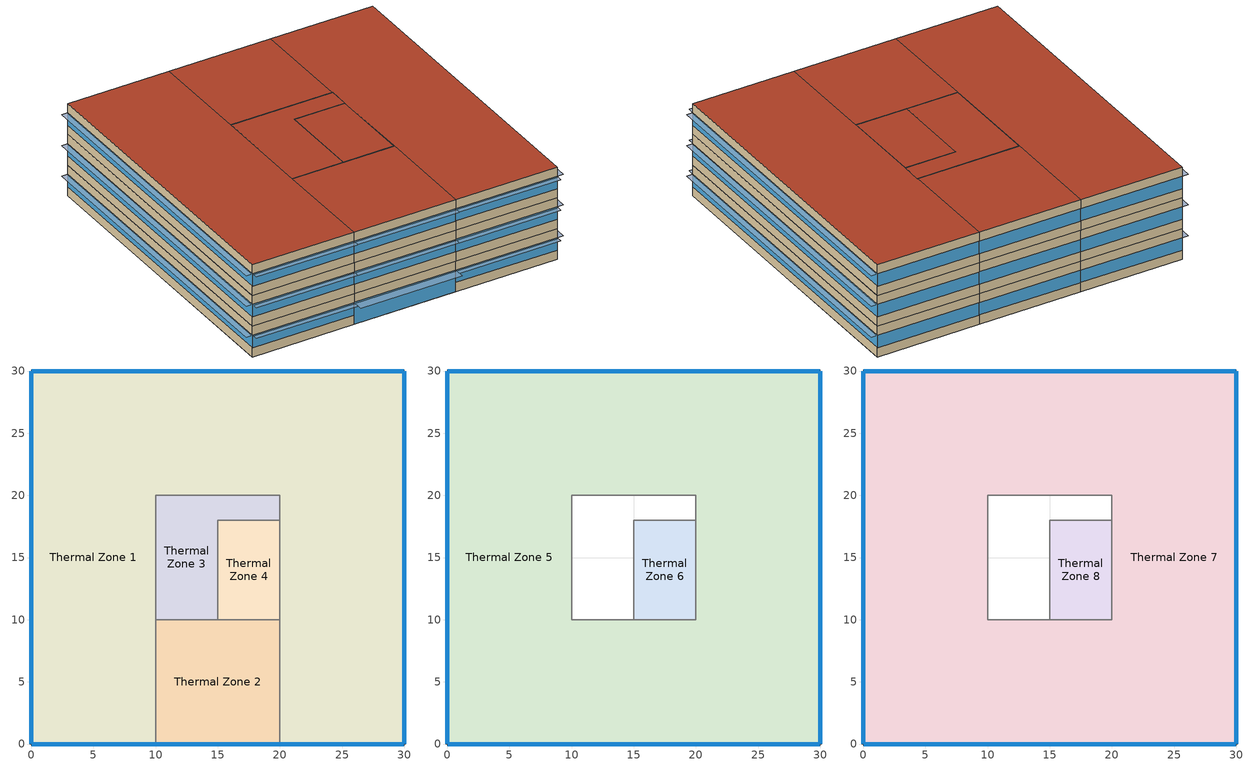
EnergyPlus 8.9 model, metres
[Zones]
Thermal Zone 1
 floor ground (ExtSlabCarpet 4in ClimateZone 1-8): 10,30 10,0 0,0 0,30 z0; 30,30 30,0 20,0 20,30 z0; 20,30 20,20 10,20 10,30 z0
 wall outside (OS Belgrade wall 1 Z3): 20,0 30,0 30,30 20,30 10,30 0,30 0,0 10,0 z0:3.05
 wall to Thermal Zone 4 (Interior Wall): 20,18 20,10 z0:3.05
 wall to Thermal Zone 3 (Interior Wall): 10,10 10,20 20,20 20,18 z0:3.05
 wall to Thermal Zone 2 (Interior Wall): 20,10 20,0 / 10,0 10,10 z0:3.05
 window (ASHRAE 189.1-2009 ExtWindow ClimateZone 3): 9.97,30 0.03,30 / 29.97,30 20.03,30 / 20.03,0 29.97,0 / 19.97,30 10.03,30 / 0.03,0 9.97,0 z0.93:2.16; 30,0.03 30,29.97 / 0,29.97 0,0.03 z0.93:2.15
Thermal Zone 2
 floor ground (ExtSlabCarpet 4in ClimateZone 1-8): 20,10 20,0 10,0 10,10 z0
 wall outside (OS Belgrade wall 1 Z3): 10,0 20,0 z0:3.05
 wall to Thermal Zone 3 (Interior Wall): 15,10 10,10 z0:3.05
 wall to Thermal Zone 4 (Interior Wall): 20,10 15,10 z0:3.05
 window (ASHRAE 189.1-2009 ExtWindow ClimateZone 3): 10.03,0 19.97,0 z0.03:2.17
Thermal Zone 3
 floor ground (ExtSlabCarpet 4in ClimateZone 1-8): 20,20 20,18 15,18 15,10 10,10 10,20 z0
 wall to Thermal Zone 7 (Interior Wall): 20,18 20,20 10,20 10,10 15,10 z6.1:9.14
 wall to Thermal Zone 8 (Interior Wall): 15,10 15,18 20,18 z6.1:9.14
 wall to Thermal Zone 4 (Interior Wall): 15,10 15,18 20,18 z0:3.05
 wall to Thermal Zone 5 (Interior Wall): 20,18 20,20 10,20 10,10 15,10 z3.05:6.1
 wall to Thermal Zone 6 (Interior Wall): 15,10 15,18 20,18 z3.05:6.1
 roof outside (OS roof Belgrade ClimateZone 1-3): 15,10 15,18 20,18 20,20 10,20 10,10 z9.14
Thermal Zone 4
 floor ground (ExtSlabCarpet 4in ClimateZone 1-8): 20,18 20,10 15,10 15,18 z0
Thermal Zone 5
 floor to Thermal Zone 1 (Interior Floor): 10,30 10,0 0,0 0,30 z3.05; 30,30 30,0 20,0 20,30 z3.05; 20,30 20,20 10,20 10,30 z3.05
 floor to Thermal Zone 2 (Interior Floor): 20,10 20,0 10,0 10,10 z3.05
 wall outside (OS Belgrade wall 1 Z3): 10,30 0,30 0,0 10,0 20,0 30,0 30,30 20,30 10,30 z3.05:6.1
 wall to Thermal Zone 6 (Interior Wall): 20,18 20,10 15,10 z3.05:6.1
 window (ASHRAE 189.1-2009 ExtWindow ClimateZone 3): 9.97,30 0.03,30 / 0.03,0 9.97,0 / 0,29.97 0,0.03 / 10.03,0 19.97,0 / 29.97,30 20.03,30 / 30,0.03 30,29.97 / 20.03,0 29.97,0 / 19.97,30 10.03,30 z3.98:5.2
Thermal Zone 6
 floor to Thermal Zone 4 (Interior Floor): 20,18 20,10 15,10 15,18 z3.05
Thermal Zone 7
 floor to Thermal Zone 5 (Interior Floor): 30,30 30,0 20,0 20,30 z6.1; 20,30 20,20 10,20 10,30 z6.1; 10,30 10,0 0,0 0,30 z6.1; 20,10 20,0 10,0 10,10 z6.1
 wall outside (OS Belgrade wall 1 Z3): 10,0 20,0 30,0 30,30 20,30 10,30 0,30 0,0 10,0 z6.1:9.14
 wall to Thermal Zone 8 (Interior Wall): 20,18 20,10 15,10 z6.1:9.14
 window (ASHRAE 189.1-2009 ExtWindow ClimateZone 3): 10.03,0 19.97,0 / 29.97,30 20.03,30 / 30,0.03 30,29.97 / 20.03,0 29.97,0 / 19.97,30 10.03,30 / 9.97,30 0.03,30 / 0.03,0 9.97,0 / 0,29.97 0,0.03 z7.03:8.25
 roof outside (OS roof Belgrade ClimateZone 1-3): 20,0 20,10 10,10 10,0 z9.14; 30,0 30,30 20,30 20,0 z9.14; 20,20 20,30 10,30 10,20 z9.14; 10,0 10,30 0,30 0,0 z9.14
Thermal Zone 8
 floor to Thermal Zone 6 (Interior Floor): 20,18 20,10 15,10 15,18 z6.1
 roof outside (OS roof Belgrade ClimateZone 1-3): 20,10 20,18 15,18 15,10 z9.14
shading: 9.97,-0.61 9.97,0 0.03,0 0.03,-0.61 z2.16; 0,0.03 0,29.97 -0.61,29.97 -0.61,0.03 z2.15; 30.61,0.03 30.61,29.97 30,29.97 30,0.03 z2.15; 29.97,-0.61 29.97,0 20.03,0 20.03,-0.61 z2.16; 19.97,-1.07 19.97,0 10.03,0 10.03,-1.07 z2.17; 19.97,-0.61 19.97,0 10.03,0 10.03,-0.61 z5.2; 0,0.03 0,29.97 -0.61,29.97 -0.61,0.03 z5.2; 30.61,0.03 30.61,29.97 30,29.97 30,0.03 z5.2; 29.97,-0.61 29.97,0 20.03,0 20.03,-0.61 z5.2; 9.97,-0.61 9.97,0 0.03,0 0.03,-0.61 z5.2; 0,0.03 0,29.97 -0.61,29.97 -0.61,0.03 z8.25; 9.97,-0.61 9.97,0 0.03,0 0.03,-0.61 z8.25; 19.97,-0.61 19.97,0 10.03,0 10.03,-0.61 z8.25; 30.61,0.03 30.61,29.97 30,29.97 30,0.03 z8.25; 29.97,-0.61 29.97,0 20.03,0 20.03,-0.61 z8.25
[Building]
Building 1
[Site:Location]
YAKUTSK: Latitude {deg}=62.08; Longitude {deg}=129.75; Time Zone {hr}=9; Elevation {m}=103
[Material] Thermal Absorptance=0.9
Name | Roughness | Thickness {m} | Conductivity {W/m-K} | Density {kg/m3} | Specific Heat {J/kg-K} | Solar Absorptance | Visible Absorptance
2mm Gypsum | Smooth | 0.02 | 0.16 | 784.9 | 830 | 0.4 | 0.4
3cm Stucco | Smooth | 0.03 | 0.6918 | 1858 | 837 | 0.92 | 0.92
G01a 19mm gypsum board | MediumSmooth | 0.019 | 0.16 | 800 | 1090 | 0.4 | 0.4
M11 100mm lightweight concrete | MediumRough | 0.1016 | 0.53 | 1280 | 840 | 0.5 | 0.5
MAT-CC05 4 HW CONCRETE | Rough | 0.1016 | 1.311 | 2240 | 836.8 | 0.85 | 0.85
OS 2cm Acoustic tile | MediumSmooth | 0.02 | 0.06 | 368 | 590 | 0.3 | 0.3
OS 5cm Wall Insulation [36] | MediumRough | 0.05 | 0.0432 | 91 | 837 | 0.5 | 0.5
OS Metal Decking | MediumSmooth | 0.002 | 45.006 | 7680 | 418.4 | 0.6 | 0.6
OS Roof Insulation 20cm | MediumRough | 0.2 | 0.049 | 265 | 836.8 | 0.7 | 0.7
OS Roof Membrane | VeryRough | 0.01 | 0.16 | 1121.29 | 1460 | 0.7 | 0.7
OS Wall concrete 20cm | MediumRough | 0.2 | 1.7296 | 2243 | 837 | 0.65 | 0.65
[Material:AirGap]
Name | Thermal Resistance {m2-K/W}
F04 Wall air space resistance | 0.15
F05 Ceiling air space resistance | 0.18
[Material:NoMass]
CP02 CARPET PAD: Roughness=Smooth; Thermal Resistance {m2-K/W}=0.1; Thermal Absorptance=0.9; Solar Absorptance=0.8; Visible Absorptance=0.8
[WindowMaterial:Blind]
Window Material Blind 1: Slat Orientation=Horizontal; Slat Width {m}=0.025; Slat Separation {m}=0.01875; Slat Thickness {m}=0.001; Slat Angle {deg}=45; Slat Conductivity {W/m-K}=221; Slat Beam Solar Transmittance=0; Front Side Slat Beam Solar Reflectance=0.5; Back Side Slat Beam Solar Reflectance=0.5; Slat Diffuse Solar Transmittance=0; Front Side Slat Diffuse Solar Reflectance=0.5; Back Side Slat Diffuse Solar Reflectance=0.5; Slat Beam Visible Transmittance=0; Front Side Slat Beam Visible Reflectance=0.5; Back Side Slat Beam Visible Reflectance=0.5; Slat Diffuse Visible Transmittance=0; Front Side Slat Diffuse Visible Reflectance=0.5; Back Side Slat Diffuse Visible Reflectance=0.5; Slat Infrared Hemispherical Transmittance=0; Front Side Slat Infrared Hemispherical Emissivity=0.9; Back Side Slat Infrared Hemispherical Emissivity=0.9; Blind to Glass Distance {m}=0.05; Blind Top Opening Multiplier=0.5; Blind Bottom Opening Multiplier=0.5; Blind Left Side Opening Multiplier=0.5; Blind Right Side Opening Multiplier=0.5; Minimum Slat Angle {deg}=0; Maximum Slat Angle {deg}=180
[WindowMaterial:Glazing]
Theoretical Glass [202]: Optical Data Type=SpectralAverage; Thickness {m}=0.003; Solar Transmittance at Normal Incidence=0.2325; Front Side Solar Reflectance at Normal Incidence=0.7175; Back Side Solar Reflectance at Normal Incidence=0; Visible Transmittance at Normal Incidence=0.3192; Front Side Visible Reflectance at Normal Incidence=0.6308; Back Side Visible Reflectance at Normal Incidence=0; Infrared Transmittance at Normal Incidence=0; Front Side Infrared Hemispherical Emissivity=0.9; Back Side Infrared Hemispherical Emissivity=0.9; Conductivity {W/m-K}=0.0192; Dirt Correction Factor for Solar and Visible Transmittance=1; Solar Diffusing=No
[WindowProperty:ShadingControl]
Shading Control 1: Shading Type=InteriorBlind; Shading Control Type=OnIfHighSolarOnWindow; Setpoint {BasedOnField A4}=27; Shading Control Is Scheduled=No; Glare Control Is Active=No; Shading Device Material=Window Material Blind 1
[Construction]
ASHRAE 189.1-2009 ExtWindow ClimateZone 3: Theoretical Glass [202]
ExtSlabCarpet 4in ClimateZone 1-8: MAT-CC05 4 HW CONCRETE, CP02 CARPET PAD
Interior Ceiling: M11 100mm lightweight concrete, F05 Ceiling air space resistance, OS 2cm Acoustic tile
Interior Floor: OS 2cm Acoustic tile, F05 Ceiling air space resistance, M11 100mm lightweight concrete
Interior Wall: G01a 19mm gypsum board, F04 Wall air space resistance, G01a 19mm gypsum board
OS Belgrade wall 1 Z3: 3cm Stucco, OS 5cm Wall Insulation [36], OS Wall concrete 20cm, OS 2cm Acoustic tile, 2mm Gypsum
OS roof Belgrade ClimateZone 1-3: OS Roof Membrane, OS Roof Insulation 20cm, OS Metal Decking
[Zone]
Name | Part of Total Floor Area | Floor Area {m2}
Thermal Zone 1; Thermal Zone 5; Thermal Zone 7 | Yes
Thermal Zone 2; Thermal Zone 4; Thermal Zone 6; Thermal Zone 8
Thermal Zone 3 | Yes | 180
[InternalMass]
Name | Construction | Zone | Surface Area {m2}
Merged Surface 19 - Surface 43; Merged Surface 3 - Surface 41 | Interior Wall | Thermal Zone 1 | 30.48
Merged Surface 113 - Surface 76 | Interior Floor | Thermal Zone 3 | 60
Merged Surface 32 - Surface 69 | Interior Ceiling | Thermal Zone 3 | 60
Merged Surface 47 - Surface 85; Merged Surface 49 - Surface 58; Merged Surface 56 - Surface 67; Merged Surface 63 - Surface 87 | Interior Wall | Thermal Zone 5 | 30.48
Merged Surface 100 - Surface 111; Merged Surface 102 - Surface 93; Merged Surface 107 - Surface 131; Merged Surface 129 - Surface 91 | Interior Wall | Thermal Zone 7 | 30.48
[People]
People 1: Zone or ZoneList=Thermal Zone 1; Number of People Schedule=Office Work Occ; Number of People Calculation Method=People; Number of People=161.459; Fraction Radiant=0.3; Activity Level Schedule=Office Activity
[ZoneControl:Thermostat] Control Object Type 1=ThermostatSetpoint:DualSetpoint
Name | Zone or ZoneList | Control Type Schedule | Control Name 1
Thermal Zone 1 Thermostat | Thermal Zone 1 | Thermal Zone 1 Thermostat Schedule | Thermal Zone 1 Thermostat
Thermal Zone 2 Thermostat | Thermal Zone 2 | Thermal Zone 2 Thermostat Schedule | Thermal Zone 2 Thermostat
Thermal Zone 3 Thermostat | Thermal Zone 3 | Thermal Zone 3 Thermostat Schedule | Thermal Zone 3 Thermostat
Thermal Zone 4 Thermostat | Thermal Zone 4 | Thermal Zone 4 Thermostat Schedule | Thermal Zone 4 Thermostat
Thermal Zone 5 Thermostat | Thermal Zone 5 | Thermal Zone 5 Thermostat Schedule | Thermal Zone 5 Thermostat 1
Thermal Zone 6 Thermostat | Thermal Zone 6 | Thermal Zone 6 Thermostat Schedule | Thermal Zone 6 Thermostat
Thermal Zone 7 Thermostat | Thermal Zone 7 | Thermal Zone 7 Thermostat Schedule | Thermal Zone 7 Thermostat 1
Thermal Zone 8 Thermostat | Thermal Zone 8 | Thermal Zone 8 Thermostat Schedule | Thermal Zone 8 Thermostat
[ThermostatSetpoint:DualSetpoint] Heating Setpoint Temperature Schedule=Medium Office HtgSetp; Cooling Setpoint Temperature Schedule=Medium Office ClgSetp
Thermal Zone 1 Thermostat; Thermal Zone 2 Thermostat; Thermal Zone 3 Thermostat; Thermal Zone 4 Thermostat; Thermal Zone 5 Thermostat 1; Thermal Zone 6 Thermostat; Thermal Zone 7 Thermostat 1; Thermal Zone 8 Thermostat
[ZoneVentilation:DesignFlowRate]
Name | Zone or ZoneList | Schedule | Design Flow Rate Calculation Method | Flow Rate per Person {m3/s-person} | Flow Rate per Zone Floor Area {m3/s-m2}
Thermal Zone 1 Ventilation per Person | Thermal Zone 1 | Office Work Occ | Flow/Person | 0.00943895
Thermal Zone 2 Ventilation per Person | Thermal Zone 2 | Office Misc Occ | Flow/Person | 0.00707921
Thermal Zone 3 Ventilation per Floor Area | Thermal Zone 3 | Always_On | Flow/Area |  | 0.000254
Thermal Zone 4 Ventilation per Floor Area | Thermal Zone 4 | Always_On | Flow/Area |  | 0.000254
Thermal Zone 5 Ventilation per Person | Thermal Zone 5 | Office Work Occ | Flow/Person | 0.00943895
Thermal Zone 6 Ventilation per Person | Thermal Zone 6 | Office Misc Occ | Flow/Person | 0.00707921
Thermal Zone 7 Ventilation per Person | Thermal Zone 7 | Office Work Occ | Flow/Person | 0.00943895
Thermal Zone 8 Ventilation per Person | Thermal Zone 8 | Office Misc Occ | Flow/Person | 0.00707921
[Lights] Zone or ZoneList=Thermal Zone 3; Schedule=Office Bldg Light; Design Level Calculation Method=LightingLevel; Lighting Level {W}=348.751
189.1-2009 - Office - Stair - CZ1-3 Lights 1; 189.1-2009 - Office - Stair - CZ1-3 Lights 2; 189.1-2009 - Office - Stair - CZ1-3 Lights 3
[ZoneInfiltration:DesignFlowRate] Zone or ZoneList=Thermal Zone 3; Schedule=Office Infil Quarter On; Design Flow Rate Calculation Method=Flow/Zone
Name | Design Flow Rate {m3/s}
189.1-2009 - Office - Stair - CZ1-3 Infiltration 1; 189.1-2009 - Office - Stair - CZ1-3 Infiltration 2 | 0
189.1-2009 - Office - Stair - CZ1-3 Infiltration 3 | 0.0181356
[Zone equipment]
Thermal Zone 1: Thermal Zone 1 Ideal Loads Air System
Thermal Zone 2: Thermal Zone 2 Ideal Loads Air System
Thermal Zone 3: Thermal Zone 3 Ideal Loads Air System
Thermal Zone 4: Thermal Zone 4 Ideal Loads Air System
Thermal Zone 5: Thermal Zone 5 Ideal Loads Air System
Thermal Zone 6: Thermal Zone 6 Ideal Loads Air System
Thermal Zone 7: Thermal Zone 7 Ideal Loads Air System
Thermal Zone 8: Thermal Zone 8 Ideal Loads Air System
[ZoneHVAC:IdealLoadsAirSystem] Maximum Heating Supply Air Temperature [C]=50; Minimum Cooling Supply Air Temperature [C]=13; Maximum Heating Supply Air Humidity Ratio [kg-H20/kg-air]=0.0156; Minimum Cooling Supply Air Humidity Ratio [kg-H20/kg-air]=0.0077; Heating Limit=NoLimit; Cooling Limit=NoLimit; Dehumidification Control Type=ConstantSensibleHeatRatio; Cooling Sensible Heat Ratio=0.7; Humidification Control Type=None; Demand Controlled Ventilation Type=None; Outdoor Air Economizer Type=NoEconomizer; Heat Recovery Type=None; Sensible Heat Recovery Effectiveness=0.7; Latent Heat Recovery Effectiveness=0.65
Thermal Zone 1 Ideal Loads Air System; Thermal Zone 2 Ideal Loads Air System; Thermal Zone 3 Ideal Loads Air System; Thermal Zone 4 Ideal Loads Air System; Thermal Zone 5 Ideal Loads Air System; Thermal Zone 6 Ideal Loads Air System; Thermal Zone 7 Ideal Loads Air System; Thermal Zone 8 Ideal Loads Air System
[Schedule:Compact]
Thermal Zone 1 Thermostat Schedule; Thermal Zone 2 Thermostat Schedule; Thermal Zone 3 Thermostat Schedule; Thermal Zone 4 Thermostat Schedule; Thermal Zone 5 Thermostat Schedule; Thermal Zone 6 Thermostat Schedule; Thermal Zone 7 Thermostat Schedule; Thermal Zone 8 Thermostat Schedule: Through: 12/31, For: AllDays, Until: 24:00, 4
[Schedule:Day:Interval]
Medium Office HtgSetp Rule 1 Day Schedule; Medium Office HtgSetp Summer Design Day: No, 24:00, 15.6
Medium Office HtgSetp Default Schedule: No, 06:00, 15.6, 22:00, 21, 24:00, 15.6
Medium Office HtgSetp Rule 2 Day Schedule: No, 06:00, 15.6, 18:00, 21, 24:00, 15.6
Medium Office HtgSetp Winter Design Day: No, 24:00, 21
Medium Office ClgSetp Rule 1 Day Schedule; Medium Office ClgSetp Winter Design Day: No, 24:00, 26.7
Medium Office ClgSetp Default Schedule; Medium Office ClgSetp Summer Design Day: No, 06:00, 26.7, 22:00, 24, 24:00, 26.7
Medium Office ClgSetp Rule 2 Day Schedule: No, 06:00, 26.7, 18:00, 24, 24:00, 26.7
Office Bldg Light Rule 1 Day Schedule: No, 24:00, 0.05
Office Bldg Light Default Schedule: No, 05:00, 0.05, 07:00, 0.1, 08:00, 0.3, 17:00, 0.9, 18:00, 0.7, 20:00, 0.5, 22:00, 0.3, 23:00, 0.1, 24:00, 0.05
Office Bldg Light Rule 2 Day Schedule: No, 06:00, 0.05, 08:00, 0.1, 14:00, 0.5, 17:00, 0.15, 24:00, 0.05
Office Bldg Light Summer Design Day; Office Infil Quarter On Rule 1 Day Schedule: No, 24:00, 1
Office Bldg Light Winter Design Day; Office Bldg Occ Rule 1 Day Schedule; Office Bldg Occ Rule 1 Day Schedule 1; Office Bldg Occ Winter Design Day; Office Bldg Occ Winter Design Day 1: No, 24:00, 0
Office Activity Default Schedule; Office Activity Summer Design Day; Office Activity Winter Design Day: No, 24:00, 132
Office Bldg Occ Default Schedule: No, 06:00, 0, 07:00, 0.1, 08:00, 0.2, 12:00, 0.85, 13:00, 0.5, 17:00, 0.85, 18:00, 0.7, 20:00, 0.4, 22:00, 0.1, 24:00, 0.05
Office Bldg Occ Default Schedule 1: No, 06:00, 0, 07:00, 0.1, 08:00, 0.2, 20:00, 0.4, 22:00, 0.1, 24:00, 0.05
Office Bldg Occ Rule 2 Day Schedule: No, 06:00, 0, 08:00, 0.1, 14:00, 0.4, 17:00, 0.1, 24:00, 0
Office Bldg Occ Rule 2 Day Schedule 1: No, 06:00, 0, 08:00, 0.1, 14:00, 0.25, 17:00, 0.1, 24:00, 0
Office Bldg Occ Summer Design Day; Office Bldg Occ Summer Design Day 1: No, 06:00, 0, 22:00, 1, 24:00, 0.05
Office Infil Quarter On Default Schedule; Office Infil Quarter On Summer Design Day: No, 06:00, 1, 22:00, 0.25, 24:00, 1
Office Infil Quarter On Rule 2 Day Schedule; Office Infil Quarter On Winter Design Day: No, 06:00, 1, 18:00, 0.25, 24:00, 1
[Schedule:Week:Daily]
Medium Office HtgSetp Week Rule - Jan1-Dec31: Medium Office HtgSetp Rule 1 Day Schedule, Medium Office HtgSetp Default Schedule, Medium Office HtgSetp Default Schedule, Medium Office HtgSetp Default Schedule, Medium Office HtgSetp Default Schedule, Medium Office HtgSetp Default Schedule, Medium Office HtgSetp Rule 2 Day Schedule, Medium Office HtgSetp Default Schedule, Medium Office HtgSetp Summer Design Day, Medium Office HtgSetp Winter Design Day, Medium Office HtgSetp Default Schedule, Medium Office HtgSetp Default Schedule
Medium Office ClgSetp Week Rule - Jan1-Dec31: Medium Office ClgSetp Rule 1 Day Schedule, Medium Office ClgSetp Default Schedule, Medium Office ClgSetp Default Schedule, Medium Office ClgSetp Default Schedule, Medium Office ClgSetp Default Schedule, Medium Office ClgSetp Default Schedule, Medium Office ClgSetp Rule 2 Day Schedule, Medium Office ClgSetp Default Schedule, Medium Office ClgSetp Summer Design Day, Medium Office ClgSetp Winter Design Day, Medium Office ClgSetp Default Schedule, Medium Office ClgSetp Default Schedule
Office Bldg Light Week Rule - Jan1-Dec31: Office Bldg Light Rule 1 Day Schedule, Office Bldg Light Default Schedule, Office Bldg Light Default Schedule, Office Bldg Light Default Schedule, Office Bldg Light Default Schedule, Office Bldg Light Default Schedule, Office Bldg Light Rule 2 Day Schedule, Office Bldg Light Default Schedule, Office Bldg Light Summer Design Day, Office Bldg Light Winter Design Day, Office Bldg Light Default Schedule, Office Bldg Light Default Schedule
Office Activity Week Rule - Jan1-Dec31: Office Activity Default Schedule, Office Activity Default Schedule, Office Activity Default Schedule, Office Activity Default Schedule, Office Activity Default Schedule, Office Activity Default Schedule, Office Activity Default Schedule, Office Activity Default Schedule, Office Activity Summer Design Day, Office Activity Winter Design Day, Office Activity Default Schedule, Office Activity Default Schedule
Office Infil Quarter On Week Rule - Jan1-Dec31: Office Infil Quarter On Rule 1 Day Schedule, Office Infil Quarter On Default Schedule, Office Infil Quarter On Default Schedule, Office Infil Quarter On Default Schedule, Office Infil Quarter On Default Schedule, Office Infil Quarter On Default Schedule, Office Infil Quarter On Rule 2 Day Schedule, Office Infil Quarter On Default Schedule, Office Infil Quarter On Summer Design Day, Office Infil Quarter On Winter Design Day, Office Infil Quarter On Default Schedule, Office Infil Quarter On Default Schedule
Office Misc Occ Week Rule - Jan1-Dec31: Office Bldg Occ Rule 1 Day Schedule 1, Office Bldg Occ Default Schedule 1, Office Bldg Occ Default Schedule 1, Office Bldg Occ Default Schedule 1, Office Bldg Occ Default Schedule 1, Office Bldg Occ Default Schedule 1, Office Bldg Occ Rule 2 Day Schedule 1, Office Bldg Occ Default Schedule 1, Office Bldg Occ Summer Design Day 1, Office Bldg Occ Winter Design Day 1, Office Bldg Occ Default Schedule 1, Office Bldg Occ Default Schedule 1
Office Work Occ Week Rule - Jan1-Dec31: Office Bldg Occ Rule 1 Day Schedule, Office Bldg Occ Default Schedule, Office Bldg Occ Default Schedule, Office Bldg Occ Default Schedule, Office Bldg Occ Default Schedule, Office Bldg Occ Default Schedule, Office Bldg Occ Rule 2 Day Schedule, Office Bldg Occ Default Schedule, Office Bldg Occ Summer Design Day, Office Bldg Occ Winter Design Day, Office Bldg Occ Default Schedule, Office Bldg Occ Default Schedule
[Schedule:Year]
Medium Office HtgSetp: Medium Office HtgSetp Week Rule - Jan1-Dec31, 1, 1, 12, 31
Medium Office ClgSetp: Medium Office ClgSetp Week Rule - Jan1-Dec31, 1, 1, 12, 31
Office Bldg Light: Office Bldg Light Week Rule - Jan1-Dec31, 1, 1, 12, 31
Office Activity: Office Activity Week Rule - Jan1-Dec31, 1, 1, 12, 31
Office Infil Quarter On: Office Infil Quarter On Week Rule - Jan1-Dec31, 1, 1, 12, 31
Office Misc Occ: Office Misc Occ Week Rule - Jan1-Dec31, 1, 1, 12, 31
Office Work Occ: Office Work Occ Week Rule - Jan1-Dec31, 1, 1, 12, 31
[Schedule:Constant]
Always_On: Hourly Value=1
